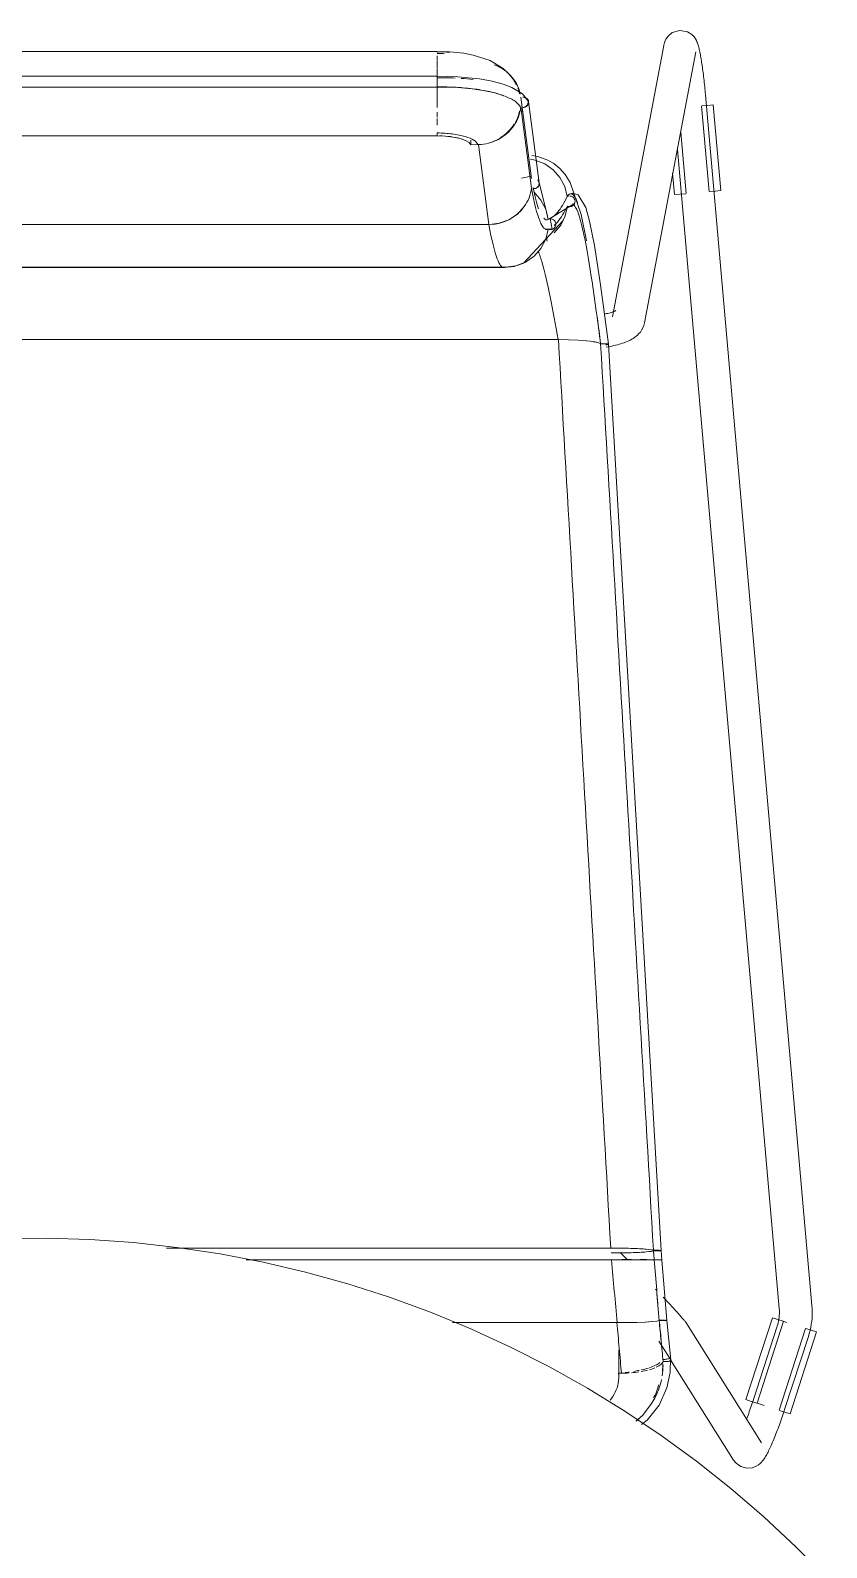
# Model space of a CAD drawing. Header units: millimetres. Extents: x 155927 to 295199, y -4084 to 97293.
# Drawn here: x 172427 to 172718, y 12593 to 13148 of the extents above; entities that cross this region are included whole.
import ezdxf

# ---------------------------------------------------------------- set-up
doc = ezdxf.new("R2010")
doc.units = ezdxf.units.MM
doc.header["$MEASUREMENT"] = 0
doc.layers.add('I-FURN', color=8, linetype='CONTINUOUS', lineweight=9)

msp = doc.modelspace()

# ---------------------------------------------------------------- linework, layer by layer
at = {"layer": 'I-FURN'}
for p, q in [((172662.01, 13147.49), (172660.44, 13146.17)), ((172662.01, 13147.49), (172664.76, 13148.32)), ((172664.76, 13148.32), (172667.52, 13147.84)), ((172667.52, 13147.84), (172669.18, 13146.8)), ((172658.88, 13142.73), (172640.06, 13043.44)), ((172658.96, 13143.15), (172658.88, 13142.73)), ((172659.1, 13143.66), (172658.96, 13143.15)), ((172659.31, 13144.29), (172659.1, 13143.66)), ((172659.69, 13145.09), (172659.31, 13144.29)), ((172660.44, 13146.17), (172659.69, 13145.09)), ((172669.18, 13146.8), (172670.03, 13145.89)), ((172670.03, 13145.89), (172670.51, 13145.19)), ((172670.51, 13145.19), (172670.81, 13144.63)), ((172670.81, 13144.63), (172671.03, 13144.15)), ((172671.03, 13144.15), (172671.2, 13143.73)), ((172671.2, 13143.73), (172671.34, 13143.32)), ((172671.34, 13143.32), (172671.47, 13142.93)), ((172671.47, 13142.93), (172671.58, 13142.53)), ((172671.58, 13142.53), (172671.69, 13142.13)), ((172671.69, 13142.13), (172671.79, 13141.71)), ((172575.97, 13140.55), (172281.12, 13140.55)), ((172575.97, 13140.38), (172575.97, 13140.55)), ((172580.49, 13140.46), (172575.97, 13140.55)), ((172575.97, 13140.53), (172575.97, 13140.25)), ((172575.97, 13139.05), (172575.97, 13137.3)), ((172575.97, 13137.03), (172575.97, 13134.45)), ((172585.7, 13139.95), (172580.49, 13140.46)), ((172589.19, 13139.29), (172585.7, 13139.95)), ((172595.34, 13137.27), (172589.19, 13139.29)), ((172600.06, 13134.4), (172595.34, 13137.27)), ((172651.85, 13041.21), (172670.67, 13140.5)), ((172671.79, 13141.71), (172671.89, 13141.29)), ((172671.89, 13141.29), (172671.99, 13140.84)), ((172671.99, 13140.84), (172672.09, 13140.39)), ((172672.09, 13140.39), (172672.18, 13139.91)), ((172672.18, 13139.91), (172672.28, 13139.41)), ((172672.28, 13139.41), (172672.37, 13138.9)), ((172672.37, 13138.9), (172672.47, 13138.36)), ((172672.47, 13138.36), (172672.56, 13137.81)), ((172672.56, 13137.81), (172672.65, 13137.24)), ((172672.65, 13137.24), (172672.74, 13136.66)), ((172672.74, 13136.66), (172672.83, 13136.06)), ((172575.97, 13131.51), (172281.12, 13131.51)), ((172575.97, 13131.27), (172575.97, 13134.29)), ((172575.97, 13134.28), (172575.97, 13131.26)), ((172575.97, 13131.51), (172575.97, 13127.66)), ((172583.53, 13131.36), (172575.97, 13131.51)), ((172575.97, 13131.44), (172575.97, 13131.51)), ((172575.97, 13131.24), (172575.97, 13131.44)), ((172575.97, 13130.94), (172575.97, 13131.24)), ((172575.97, 13130.55), (172575.97, 13130.94)), ((172591.42, 13130.56), (172583.53, 13131.36)), ((172602.04, 13132.57), (172600.06, 13134.4)), ((172603.71, 13130.5), (172602.04, 13132.57)), ((172672.83, 13136.06), (172672.93, 13135.44)), ((172672.93, 13135.44), (172673.02, 13134.8)), ((172673.02, 13134.8), (172673.1, 13134.15)), ((172673.1, 13134.15), (172673.19, 13133.49)), ((172673.19, 13133.49), (172673.28, 13132.81)), ((172673.28, 13132.81), (172673.36, 13132.13)), ((172673.36, 13132.13), (172673.45, 13131.43)), ((172673.45, 13131.43), (172673.53, 13130.72)), ((172281.12, 13127.55), (172575.97, 13127.55)), ((172575.97, 13130.09), (172575.97, 13130.55)), ((172575.97, 13129.6), (172575.97, 13130.09)), ((172575.97, 13129.1), (172575.97, 13129.6)), ((172575.97, 13128.63), (172575.97, 13129.1)), ((172575.97, 13128.21), (172575.97, 13128.63)), ((172575.97, 13127.88), (172575.97, 13128.21)), ((172575.97, 13127.66), (172575.97, 13127.88)), ((172575.97, 13123.76), (172575.97, 13127.58)), ((172575.97, 13127.58), (172575.97, 13123.76)), ((172582.19, 13127.47), (172575.97, 13127.55)), ((172588.76, 13126.94), (172582.19, 13127.47)), ((172592.77, 13126.34), (172588.76, 13126.94)), ((172596.13, 13129.69), (172591.42, 13130.56)), ((172597.2, 13125.38), (172592.77, 13126.34)), ((172600.17, 13128.61), (172596.13, 13129.69)), ((172600.64, 13124.28), (172597.2, 13125.38)), ((172603.34, 13127.42), (172600.17, 13128.61)), ((172607.17, 13125.12), (172603.34, 13127.42)), ((172605.04, 13128.23), (172603.71, 13130.5)), ((172673.53, 13130.72), (172673.61, 13130)), ((172673.61, 13130), (172673.69, 13129.27)), ((172673.69, 13129.27), (172673.77, 13128.54)), ((172673.77, 13128.54), (172673.85, 13127.8)), ((172673.85, 13127.8), (172673.92, 13127.06)), ((172673.92, 13127.06), (172673.99, 13126.31)), ((172673.99, 13126.31), (172674.06, 13125.56)), ((172674.06, 13125.56), (172674.13, 13124.81)), ((172575.97, 13123.57), (172575.97, 13120.01)), ((172606.58, 13123.8), (172610.43, 13094.1)), ((172610.45, 13090.55), (172606.6, 13120.26)), ((172607.35, 13117.83), (172607.04, 13120.27)), ((172609.06, 13122.74), (172607.17, 13125.12)), ((172609.42, 13122.24), (172613.28, 13092.46)), ((172672.73, 13120.67), (172675.49, 13089.26)), ((172672.85, 13120.68), (172674.92, 13120.86)), ((172674.13, 13124.81), (172674.15, 13124.65)), ((172713.09, 12681.33), (172674.15, 13124.65)), ((172674.92, 13120.86), (172676.96, 13121.04)), ((172676.96, 13121.04), (172679.72, 13089.63)), ((172575.97, 13118.38), (172575.97, 13116.54)), ((172575.97, 13113.87), (172575.97, 13116.06)), ((172575.97, 13109.7), (172281.12, 13109.7)), ((172281.12, 13109.65), (172575.97, 13109.65)), ((172575.97, 13113.91), (172575.97, 13113.56)), ((172575.97, 13109.65), (172579.01, 13109.54)), ((172579.01, 13109.54), (172581.86, 13109.22)), ((172581.86, 13109.22), (172584.35, 13108.71)), ((172584.35, 13108.71), (172586.33, 13108.04)), ((172667.04, 13088.52), (172665.07, 13111)), ((172586.33, 13108.04), (172587.68, 13107.25)), ((172587.68, 13107.25), (172588.32, 13106.39)), ((172588.32, 13106.39), (172588.32, 13108.05)), ((172588.32, 13106.39), (172591.04, 13106.46)), ((172591.04, 13106.46), (172594.9, 13077.18)), ((172663.86, 13104.63), (172701.14, 12680.28)), ((172611.82, 13100.8), (172610.08, 13101.17)), ((172610.08, 13101.16), (172611.82, 13100.79)), ((172612.81, 13102.13), (172610.55, 13102.43)), ((172615.34, 13099.4), (172611.82, 13100.8)), ((172616.41, 13100.84), (172612.81, 13102.13)), ((172618.42, 13097.22), (172615.34, 13099.4)), ((172618.68, 13099.5), (172616.41, 13100.84)), ((172620.85, 13097.72), (172618.68, 13099.5)), ((172622.85, 13095.48), (172620.85, 13097.72)), ((172610.3, 13094.88), (172606.81, 13094.19)), ((172613.04, 13093.14), (172612.74, 13093.52)), ((172613.22, 13092.7), (172613.04, 13093.14)), ((172613.29, 13092.23), (172613.22, 13092.7)), ((172613.22, 13091.76), (172613.29, 13092.23)), ((172613.26, 13092.54), (172616.23, 13080.93)), ((172620.9, 13094.4), (172618.42, 13097.22)), ((172622.64, 13091.08), (172620.9, 13094.4)), ((172624.66, 13092.65), (172622.85, 13095.48)), ((172628.65, 13080.94), (172624.66, 13092.65)), ((172662.11, 13096.04), (172662.81, 13088.15)), ((172610.92, 13090.4), (172611.41, 13090.36)), ((172611.41, 13090.36), (172611.91, 13090.44)), ((172613.94, 13086.19), (172611.43, 13089.06)), ((172611.91, 13090.44), (172612.36, 13090.63)), ((172612.36, 13090.63), (172612.74, 13090.93)), ((172612.74, 13090.93), (172613.03, 13091.32)), ((172613.03, 13091.32), (172613.22, 13091.76)), ((172623.55, 13087.45), (172622.64, 13091.08)), ((172623.55, 13087.45), (172624.02, 13087.61)), ((172624.02, 13087.61), (172623.55, 13087.45)), ((172625.37, 13088.66), (172624.45, 13088.37)), ((172625.01, 13087.58), (172624.51, 13087.66)), ((172624.51, 13087.65), (172625.01, 13087.58)), ((172625.01, 13087.58), (172625.46, 13087.38)), ((172625.46, 13087.39), (172625.01, 13087.58)), ((172627.55, 13088.13), (172625.37, 13088.66)), ((172625.85, 13087.08), (172625.46, 13087.39)), ((172625.46, 13087.38), (172625.85, 13087.08)), ((172625.85, 13087.08), (172626.15, 13086.68)), ((172626.15, 13086.68), (172625.85, 13087.08)), ((172626.15, 13086.68), (172626.34, 13086.23)), ((172626.35, 13086.23), (172626.15, 13086.68)), ((172630.32, 13083.5), (172627.55, 13088.13)), ((172664.85, 13088.33), (172662.81, 13088.15)), ((172666.92, 13088.51), (172664.85, 13088.33)), ((172677.68, 13089.45), (172675.61, 13089.27)), ((172679.72, 13089.63), (172677.68, 13089.45)), ((172602.22, 13078.97), (172605.33, 13081.05)), ((172605.33, 13081.05), (172607.82, 13083.79)), ((172615.69, 13082.79), (172613.94, 13086.19)), ((172616.59, 13079.08), (172615.69, 13082.79)), ((172616.23, 13080.93), (172616.55, 13079.06)), ((172626.22, 13084.89), (172616.83, 13079.18)), ((172623.6, 13083.96), (172622.8, 13080.35)), ((172622.81, 13080.35), (172623.6, 13083.96)), ((172624.07, 13083.81), (172623.6, 13083.96)), ((172623.6, 13083.96), (172624.07, 13083.81)), ((172624.57, 13083.78), (172624.07, 13083.81)), ((172624.07, 13083.81), (172624.57, 13083.78)), ((172625.06, 13083.87), (172624.57, 13083.78)), ((172624.57, 13083.78), (172625.06, 13083.87)), ((172625.51, 13084.08), (172625.06, 13083.87)), ((172625.06, 13083.87), (172625.51, 13084.08)), ((172625.89, 13084.4), (172625.51, 13084.08)), ((172625.51, 13084.08), (172625.89, 13084.39)), ((172626.18, 13084.8), (172625.89, 13084.4)), ((172625.89, 13084.39), (172626.18, 13084.8)), ((172626.36, 13085.26), (172626.18, 13084.8)), ((172626.18, 13084.8), (172626.36, 13085.26)), ((172626.34, 13086.23), (172626.42, 13085.74)), ((172626.42, 13085.74), (172626.35, 13086.23)), ((172626.42, 13085.74), (172626.36, 13085.26)), ((172626.36, 13085.26), (172626.42, 13085.74)), ((172630.55, 13071.27), (172628.65, 13080.94)), ((172631.73, 13078.5), (172630.32, 13083.5)), ((172594.9, 13077.18), (172262.19, 13077.18)), ((172262.19, 13077.18), (172594.9, 13077.18)), ((172595.25, 13077.18), (172598.67, 13077.66)), ((172598.67, 13077.66), (172602.22, 13078.97)), ((172622.11, 13078.7), (172607.51, 13063)), ((172618.4, 13075.6), (172615.52, 13075.55)), ((172615.69, 13071.86), (172616.59, 13075.57)), ((172616.59, 13079.08), (172617.06, 13079.24)), ((172617.06, 13079.24), (172616.59, 13079.08)), ((172617.06, 13075.41), (172616.59, 13075.57)), ((172616.59, 13075.57), (172617.06, 13075.41)), ((172617.06, 13079.24), (172617.55, 13079.28)), ((172617.55, 13079.28), (172617.06, 13079.24)), ((172617.55, 13075.37), (172617.06, 13075.41)), ((172617.06, 13075.41), (172617.55, 13075.37)), ((172618.1, 13075.47), (172617.27, 13079.36)), ((172617.55, 13079.28), (172618.04, 13079.19)), ((172618.05, 13079.2), (172617.55, 13079.28)), ((172618.04, 13075.46), (172617.55, 13075.37)), ((172617.55, 13075.37), (172618.05, 13075.45)), ((172618.04, 13079.19), (172618.49, 13078.99)), ((172618.49, 13075.66), (172618.04, 13075.46)), ((172618.5, 13078.99), (172618.05, 13079.2)), ((172618.05, 13075.45), (172618.5, 13075.66)), ((172618.49, 13078.99), (172618.88, 13078.68)), ((172618.88, 13075.97), (172618.49, 13075.66)), ((172618.88, 13078.68), (172618.5, 13078.99)), ((172618.5, 13075.66), (172618.88, 13075.97)), ((172621.16, 13077.02), (172618.77, 13074.19)), ((172618.77, 13074.19), (172621.17, 13077.02)), ((172618.88, 13078.68), (172619.17, 13078.28)), ((172619.17, 13078.28), (172618.88, 13078.68)), ((172619.17, 13076.37), (172618.88, 13075.97)), ((172618.88, 13075.97), (172619.17, 13076.37)), ((172619.17, 13078.28), (172619.36, 13077.81)), ((172619.36, 13077.82), (172619.17, 13078.28)), ((172619.36, 13076.83), (172619.17, 13076.37)), ((172619.17, 13076.37), (172619.36, 13076.83)), ((172619.43, 13077.32), (172619.36, 13077.82)), ((172619.36, 13077.81), (172619.42, 13077.32)), ((172619.42, 13077.32), (172619.36, 13076.83)), ((172619.36, 13076.83), (172619.43, 13077.32)), ((172622.8, 13080.35), (172621.16, 13077.02)), ((172621.17, 13077.02), (172622.81, 13080.35)), ((172633.53, 13069.48), (172631.73, 13078.5)), ((172615.69, 13071.86), (172613.94, 13068.47)), ((172613.94, 13068.46), (172615.69, 13071.86)), ((172611.43, 13065.6), (172608.29, 13063.42)), ((172608.3, 13063.42), (172611.43, 13065.59)), ((172613.94, 13068.47), (172611.43, 13065.6)), ((172611.43, 13065.59), (172613.94, 13068.46)), ((172634.57, 13063.16), (172633.53, 13069.48)), ((172600.94, 13061.58), (172256.15, 13061.58)), ((172256.15, 13061.58), (172600.94, 13061.58)), ((172256.69, 13061.43), (172561.49, 13061.43)), ((172561.49, 13061.43), (172600.4, 13061.43)), ((172604.15, 13061.87), (172600.4, 13061.43)), ((172604.72, 13062.06), (172600.94, 13061.58)), ((172600.94, 13061.58), (172604.73, 13062.05)), ((172608.61, 13063.6), (172604.15, 13061.87)), ((172608.29, 13063.42), (172604.72, 13062.06)), ((172604.73, 13062.05), (172608.3, 13063.42)), ((172607.51, 13063), (172605.59, 13062.29)), ((172635.75, 13055.15), (172634.57, 13063.16)), ((172637.1, 13045.22), (172635.75, 13055.15)), ((172637.51, 13044.47), (172637.02, 13044.37)), ((172638.66, 13033.36), (172637.1, 13045.22)), ((172637.98, 13044.57), (172637.51, 13044.47)), ((172638.43, 13044.67), (172637.98, 13044.57)), ((172638.85, 13044.78), (172638.43, 13044.67)), ((172639.24, 13044.89), (172638.85, 13044.78)), ((172639.61, 13044.99), (172639.24, 13044.89)), ((172639.94, 13045.1), (172639.61, 13044.99)), ((172640.25, 13045.21), (172639.94, 13045.1)), ((172640.52, 13045.31), (172640.25, 13045.21)), ((172640.75, 13045.4), (172640.52, 13045.31)), ((172640.94, 13045.49), (172640.75, 13045.4)), ((172641.1, 13045.57), (172640.94, 13045.49)), ((172641.18, 13045.61), (172641.1, 13045.57)), ((172641.26, 13045.66), (172641.18, 13045.61)), ((172641.28, 13045.67), (172641.26, 13045.66)), ((172648.75, 13036.28), (172648.21, 13035.88)), ((172649.28, 13036.73), (172648.75, 13036.28)), ((172649.8, 13037.25), (172649.28, 13036.73)), ((172650.31, 13037.85), (172649.8, 13037.25)), ((172650.79, 13038.54), (172650.31, 13037.85)), ((172651.23, 13039.33), (172650.79, 13038.54)), ((172651.59, 13040.22), (172651.23, 13039.33)), ((172651.85, 13041.21), (172651.59, 13040.22)), ((172620.24, 13035.08), (172236.84, 13035.08)), ((172236.84, 13035.08), (172620.24, 13035.08)), ((172624.01, 13035.02), (172620.24, 13035.08)), ((172620.32, 13035.08), (172624.01, 13035.02)), ((172627.55, 13034.87), (172624.01, 13035.02)), ((172624.07, 13035.02), (172627.55, 13034.87)), ((172630.65, 13034.63), (172627.55, 13034.87)), ((172627.59, 13034.86), (172630.65, 13034.63)), ((172633.14, 13034.32), (172630.65, 13034.63)), ((172630.68, 13034.63), (172633.14, 13034.32)), ((172634.89, 13033.95), (172633.14, 13034.32)), ((172633.15, 13034.31), (172634.89, 13033.95)), ((172634.89, 13033.95), (172635.79, 13033.55)), ((172635.79, 13033.55), (172634.89, 13033.95)), ((172636.26, 13033.57), (172635.79, 13033.55)), ((172635.79, 13033.55), (172636.27, 13033.57)), ((172636.76, 13033.57), (172636.26, 13033.57)), ((172636.27, 13033.57), (172636.76, 13033.57)), ((172637.25, 13033.56), (172636.76, 13033.57)), ((172636.76, 13033.57), (172637.26, 13033.56)), ((172637.71, 13033.54), (172637.25, 13033.56)), ((172637.26, 13033.56), (172637.71, 13033.54)), ((172638.09, 13033.51), (172637.71, 13033.54)), ((172637.71, 13033.54), (172638.1, 13033.51)), ((172637.74, 13033.18), (172638.12, 13033.21)), ((172638.13, 13033.21), (172637.75, 13033.18)), ((172638.56, 13032.45), (172637.85, 13032.34)), ((172638.39, 13033.46), (172638.09, 13033.51)), ((172638.1, 13033.51), (172638.4, 13033.46)), ((172638.12, 13033.21), (172638.41, 13033.26)), ((172638.42, 13033.26), (172638.13, 13033.21)), ((172639.25, 13032.58), (172638.56, 13032.45)), ((172638.6, 13033.31), (172638.66, 13033.36)), ((172638.66, 13033.36), (172638.6, 13033.31)), ((172638.66, 13033.36), (172657.95, 12701.45)), ((172639.93, 13032.71), (172639.25, 13032.58)), ((172640.6, 13032.86), (172639.93, 13032.71)), ((172641.25, 13033.01), (172640.6, 13032.86)), ((172641.9, 13033.17), (172641.25, 13033.01)), ((172642.53, 13033.34), (172641.9, 13033.17)), ((172643.14, 13033.53), (172642.53, 13033.34)), ((172643.75, 13033.72), (172643.14, 13033.53)), ((172644.34, 13033.93), (172643.75, 13033.72)), ((172644.92, 13034.15), (172644.34, 13033.93)), ((172645.49, 13034.38), (172644.92, 13034.15)), ((172646.05, 13034.63), (172645.49, 13034.38)), ((172646.6, 13034.9), (172646.05, 13034.63)), ((172647.14, 13035.19), (172646.6, 13034.9)), ((172647.68, 13035.52), (172647.14, 13035.19)), ((172648.21, 13035.88), (172647.68, 13035.52)), ((172432.86, 12706.02), (172416.86, 12705.87)), ((172448.85, 12705.53), (172432.86, 12706.02)), ((172464.81, 12704.39), (172448.85, 12705.53)), ((172480.71, 12702.62), (172464.81, 12704.39)), ((172639.49, 12702.35), (172476.9, 12702.35)), ((172476.9, 12702.35), (172639.49, 12702.35)), ((172496.53, 12700.22), (172480.71, 12702.62)), ((172512.24, 12697.19), (172496.53, 12700.22)), ((172639.76, 12698.03), (172506.12, 12698.03)), ((172506.12, 12698.03), (172639.76, 12698.03)), ((172643.28, 12702.32), (172639.49, 12702.35)), ((172639.6, 12700.56), (172643.29, 12700.59)), ((172643.55, 12698.03), (172639.76, 12698.03)), ((172639.76, 12698.03), (172643.55, 12698.03)), ((172645.56, 12698.03), (172642.98, 12700.7)), ((172646.84, 12702.24), (172643.28, 12702.32)), ((172643.29, 12700.59), (172646.84, 12700.66)), ((172643.55, 12698.15), (172647.11, 12698.15)), ((172647.11, 12698.15), (172643.55, 12698.15)), ((172647.11, 12698.04), (172643.55, 12698.03)), ((172643.55, 12698.03), (172647.11, 12698.04)), ((172649.97, 12702.12), (172646.84, 12702.24)), ((172646.84, 12700.66), (172649.96, 12700.79)), ((172650.24, 12698.05), (172647.11, 12698.04)), ((172647.11, 12698.04), (172650.25, 12698.05)), ((172649.96, 12700.79), (172652.45, 12700.95)), ((172652.48, 12701.95), (172649.97, 12702.12)), ((172650.23, 12698.14), (172652.73, 12698.13)), ((172652.73, 12698.13), (172650.23, 12698.14)), ((172652.75, 12698.06), (172650.25, 12698.05)), ((172650.25, 12698.05), (172652.75, 12698.06)), ((172652.45, 12700.95), (172654.2, 12701.14)), ((172654.22, 12701.76), (172652.48, 12701.95)), ((172652.73, 12698.13), (172654.48, 12698.11)), ((172654.48, 12698.11), (172652.73, 12698.13)), ((172654.49, 12698.07), (172652.75, 12698.06)), ((172652.75, 12698.06), (172654.5, 12698.07)), ((172654.2, 12701.14), (172655.11, 12701.35)), ((172655.11, 12701.55), (172654.22, 12701.76)), ((172655.38, 12698.09), (172654.49, 12698.07)), ((172654.5, 12698.07), (172655.38, 12698.09)), ((172655.58, 12701.56), (172655.11, 12701.55)), ((172655.11, 12701.35), (172655.58, 12701.34)), ((172655.38, 12698.1), (172655.85, 12698.1)), ((172655.85, 12698.1), (172655.38, 12698.1)), ((172655.85, 12698.08), (172655.38, 12698.09)), ((172655.38, 12698.09), (172655.86, 12698.08)), ((172656.08, 12701.56), (172655.58, 12701.56)), ((172655.58, 12701.34), (172656.07, 12701.34)), ((172655.85, 12698.1), (172656.34, 12698.1)), ((172656.35, 12698.1), (172655.85, 12698.1)), ((172656.35, 12698.08), (172655.85, 12698.08)), ((172655.86, 12698.08), (172656.35, 12698.08)), ((172656.07, 12701.34), (172656.56, 12701.35)), ((172656.57, 12701.56), (172656.08, 12701.56)), ((172656.34, 12698.1), (172656.83, 12698.1)), ((172656.84, 12698.1), (172656.35, 12698.1)), ((172656.84, 12698.09), (172656.35, 12698.08)), ((172656.35, 12698.08), (172656.84, 12698.09)), ((172656.56, 12701.35), (172657.01, 12701.36)), ((172657.02, 12701.55), (172656.57, 12701.56)), ((172656.83, 12698.1), (172657.29, 12698.1)), ((172657.29, 12698.1), (172656.84, 12698.1)), ((172657.29, 12698.09), (172656.84, 12698.09)), ((172656.84, 12698.09), (172657.3, 12698.09)), ((172657.01, 12701.36), (172657.4, 12701.37)), ((172657.4, 12701.53), (172657.02, 12701.55)), ((172657.29, 12698.1), (172657.67, 12698.1)), ((172657.67, 12698.1), (172657.29, 12698.1)), ((172657.67, 12698.09), (172657.29, 12698.09)), ((172657.3, 12698.09), (172657.68, 12698.09)), ((172657.69, 12701.51), (172657.4, 12701.53)), ((172657.4, 12701.37), (172657.69, 12701.4)), ((172657.67, 12698.1), (172657.96, 12698.1)), ((172657.97, 12698.1), (172657.67, 12698.1)), ((172657.97, 12698.09), (172657.67, 12698.09)), ((172657.68, 12698.09), (172657.97, 12698.09)), ((172657.88, 12701.48), (172657.69, 12701.51)), ((172657.69, 12701.4), (172657.88, 12701.42)), ((172657.95, 12701.45), (172657.88, 12701.48)), ((172657.88, 12701.42), (172657.95, 12701.45)), ((172658.22, 12698.09), (172657.95, 12701.45)), ((172657.96, 12698.1), (172658.15, 12698.09)), ((172658.16, 12698.09), (172657.97, 12698.1)), ((172658.15, 12698.09), (172657.97, 12698.09)), ((172657.97, 12698.09), (172658.16, 12698.09)), ((172658.15, 12698.09), (172658.22, 12698.09)), ((172658.22, 12698.09), (172658.15, 12698.09)), ((172658.16, 12698.09), (172658.22, 12698.09)), ((172658.22, 12698.09), (172658.16, 12698.09)), ((172658.22, 12698.09), (172660.05, 12675.89)), ((172527.81, 12693.53), (172512.24, 12697.19)), ((172543.23, 12689.25), (172527.81, 12693.53)), ((172558.46, 12684.36), (172543.23, 12689.25)), ((172656.32, 12686.85), (172655.84, 12687.35)), ((172573.49, 12678.86), (172558.46, 12684.36)), ((172659.13, 12683.88), (172658.68, 12684.36)), ((172659.58, 12683.4), (172659.13, 12683.88)), ((172660.02, 12682.93), (172659.58, 12683.4)), ((172660.45, 12682.47), (172660.02, 12682.93)), ((172660.88, 12682.02), (172660.45, 12682.47)), ((172661.29, 12681.57), (172660.88, 12682.02)), ((172661.69, 12681.14), (172661.29, 12681.57)), ((172662.08, 12680.71), (172661.69, 12681.14)), ((172662.46, 12680.3), (172662.08, 12680.71)), ((172713.1, 12681.28), (172713.09, 12681.33)), ((172713.17, 12680.14), (172713.1, 12681.28)), ((172588.28, 12672.76), (172573.49, 12678.86)), ((172641.7, 12675.06), (172645.46, 12675.09)), ((172645.46, 12675.09), (172641.82, 12675.06)), ((172649, 12675.16), (172645.56, 12675.09)), ((172645.56, 12675.09), (172649, 12675.16)), ((172649, 12675.16), (172652.09, 12675.28)), ((172652.1, 12675.28), (172649.06, 12675.16)), ((172652.09, 12675.28), (172654.57, 12675.43)), ((172654.58, 12675.43), (172652.14, 12675.28)), ((172654.57, 12675.43), (172656.31, 12675.61)), ((172656.31, 12675.61), (172654.59, 12675.43)), ((172657.2, 12675.8), (172656.31, 12675.61)), ((172656.31, 12675.61), (172657.2, 12675.8)), ((172657.2, 12675.8), (172657.67, 12675.79)), ((172657.67, 12675.79), (172657.2, 12675.8)), ((172657.69, 12675.99), (172657.21, 12675.98)), ((172657.21, 12675.98), (172657.68, 12675.99)), ((172657.67, 12675.79), (172658.17, 12675.79)), ((172658.16, 12675.79), (172657.67, 12675.79)), ((172657.68, 12675.99), (172658.18, 12675.99)), ((172658.18, 12675.99), (172657.69, 12675.99)), ((172658.66, 12675.79), (172658.16, 12675.79)), ((172658.17, 12675.79), (172658.66, 12675.79)), ((172658.67, 12675.99), (172658.18, 12675.99)), ((172658.18, 12675.99), (172658.67, 12675.99)), ((172658.66, 12675.79), (172659.11, 12675.8)), ((172659.11, 12675.8), (172658.66, 12675.79)), ((172659.13, 12675.98), (172658.67, 12675.99)), ((172658.67, 12675.99), (172659.12, 12675.98)), ((172659.11, 12675.8), (172659.5, 12675.82)), ((172659.49, 12675.82), (172659.11, 12675.8)), ((172659.79, 12675.84), (172659.49, 12675.82)), ((172659.5, 12675.96), (172659.8, 12675.94)), ((172659.5, 12675.82), (172659.79, 12675.84)), ((172659.8, 12675.94), (172659.51, 12675.96)), ((172659.79, 12675.84), (172659.98, 12675.87)), ((172659.99, 12675.92), (172659.8, 12675.94)), ((172659.8, 12675.94), (172659.98, 12675.92)), ((172659.98, 12675.92), (172660.05, 12675.89)), ((172660.05, 12675.89), (172659.98, 12675.87)), ((172659.98, 12675.87), (172660.05, 12675.89)), ((172660.05, 12675.89), (172659.99, 12675.92)), ((172660.05, 12675.89), (172661.47, 12661.4)), ((172662.83, 12679.9), (172662.46, 12680.3)), ((172663.19, 12679.51), (172662.83, 12679.9)), ((172663.53, 12679.13), (172663.19, 12679.51)), ((172663.86, 12678.76), (172663.53, 12679.13)), ((172664.18, 12678.41), (172663.86, 12678.76)), ((172664.48, 12678.08), (172664.18, 12678.41)), ((172664.77, 12677.75), (172664.48, 12678.08)), ((172665.04, 12677.44), (172664.77, 12677.75)), ((172665.3, 12677.15), (172665.04, 12677.44)), ((172665.54, 12676.87), (172665.3, 12677.15)), ((172665.77, 12676.6), (172665.54, 12676.87)), ((172665.98, 12676.35), (172665.77, 12676.6)), ((172666.18, 12676.11), (172665.98, 12676.35)), ((172666.37, 12675.88), (172666.18, 12676.11)), ((172666.55, 12675.66), (172666.37, 12675.88)), ((172666.73, 12675.44), (172666.55, 12675.66)), ((172666.9, 12675.21), (172666.73, 12675.44)), ((172667.09, 12674.95), (172666.9, 12675.21)), ((172698.65, 12676.86), (172688.96, 12646.85)), ((172693.01, 12645.55), (172702.69, 12675.56)), ((172698.65, 12676.86), (172700.6, 12676.23)), ((172700.6, 12676.23), (172702.58, 12675.59)), ((172700.9, 12675.66), (172700.76, 12675.02)), ((172701.01, 12676.32), (172700.9, 12675.66)), ((172701.1, 12676.97), (172701.01, 12676.32)), ((172701.16, 12677.63), (172701.1, 12676.97)), ((172701.14, 12680.28), (172701.19, 12679.62)), ((172701.2, 12678.29), (172701.16, 12677.63)), ((172701.19, 12679.62), (172701.2, 12678.96)), ((172701.2, 12678.96), (172701.2, 12678.29)), ((172702.79, 12675.52), (172703.96, 12675.15)), ((172712.87, 12674.45), (172713.02, 12675.58)), ((172713.02, 12675.58), (172713.13, 12676.72)), ((172713.13, 12676.72), (172713.19, 12677.86)), ((172713.2, 12679), (172713.17, 12680.14)), ((172713.19, 12677.86), (172713.2, 12679)), ((172581.59, 12675.06), (172641.7, 12675.06)), ((172641.7, 12675.06), (172581.59, 12675.06)), ((172602.82, 12666.08), (172588.28, 12672.76)), ((172667.3, 12674.62), (172667.09, 12674.95)), ((172694.61, 12631.04), (172667.3, 12674.62)), ((172700.4, 12673.72), (172691.68, 12646.9)), ((172700.59, 12674.38), (172700.4, 12673.74)), ((172700.4, 12673.74), (172700.4, 12673.72)), ((172700.76, 12675.02), (172700.59, 12674.38)), ((172710.76, 12672.95), (172701.08, 12642.94)), ((172703.1, 12643.19), (172711.81, 12670.01)), ((172714.81, 12671.64), (172705.12, 12641.64)), ((172710.88, 12672.91), (172712.85, 12672.27)), ((172711.81, 12670.01), (172712.14, 12671.1)), ((172712.14, 12671.1), (172712.43, 12672.21)), ((172712.43, 12672.21), (172712.67, 12673.33)), ((172712.67, 12673.33), (172712.87, 12674.45)), ((172712.85, 12672.27), (172714.81, 12671.64)), ((172617.07, 12658.82), (172602.82, 12666.08)), ((172642.41, 12655.27), (172642.41, 12665.02)), ((172657.13, 12668.25), (172661.17, 12661.81)), ((172631.03, 12651), (172617.07, 12658.82)), ((172661.26, 12656.83), (172661.35, 12662.29)), ((172661.4, 12661.43), (172684.44, 12624.67)), ((172643.4, 12656.51), (172642.35, 12656.51)), ((172660.05, 12651.18), (172661.26, 12656.83)), ((172644.66, 12642.63), (172631.03, 12651)), ((172654.57, 12645.58), (172656.48, 12649.27)), ((172657.15, 12644.87), (172660.05, 12651.18)), ((172657.95, 12633.72), (172644.66, 12642.63)), ((172651.08, 12641.01), (172654.57, 12645.58)), ((172652.81, 12639.34), (172657.15, 12644.87)), ((172690.92, 12646.22), (172688.96, 12646.85)), ((172689.71, 12641.18), (172689.95, 12641.83)), ((172689.95, 12641.83), (172690.18, 12642.49)), ((172690.18, 12642.49), (172690.42, 12643.15)), ((172690.42, 12643.15), (172690.65, 12643.83)), ((172690.65, 12643.83), (172690.88, 12644.51)), ((172690.88, 12644.51), (172691.12, 12645.19)), ((172692.89, 12645.59), (172690.92, 12646.22)), ((172691.12, 12645.19), (172691.35, 12645.88)), ((172691.35, 12645.88), (172691.58, 12646.57)), ((172691.58, 12646.57), (172691.68, 12646.9)), ((172693.1, 12645.52), (172695.58, 12644.72)), ((172703.17, 12642.27), (172701.19, 12642.9)), ((172702.46, 12641.26), (172702.7, 12642)), ((172702.7, 12642), (172702.95, 12642.74)), ((172702.95, 12642.74), (172703.1, 12643.19)), ((172705.12, 12641.64), (172703.17, 12642.27)), ((172648.73, 12639.04), (172651.08, 12641.01)), ((172650.76, 12637.7), (172652.81, 12639.34)), ((172689.24, 12639.93), (172689.47, 12640.55)), ((172689.47, 12640.55), (172689.71, 12641.18)), ((172700.43, 12635.59), (172700.69, 12636.27)), ((172700.69, 12636.27), (172700.94, 12636.96)), ((172700.94, 12636.96), (172701.2, 12637.65)), ((172701.2, 12637.65), (172701.45, 12638.36)), ((172701.45, 12638.36), (172701.7, 12639.08)), ((172701.7, 12639.08), (172701.96, 12639.8)), ((172701.96, 12639.8), (172702.21, 12640.53)), ((172702.21, 12640.53), (172702.46, 12641.26)), ((172670.87, 12624.28), (172657.95, 12633.72)), ((172698.2, 12630.11), (172698.44, 12630.66)), ((172698.44, 12630.66), (172698.68, 12631.22)), ((172698.68, 12631.22), (172698.93, 12631.8)), ((172698.93, 12631.8), (172699.17, 12632.39)), ((172699.17, 12632.39), (172699.42, 12633.01)), ((172699.42, 12633.01), (172699.67, 12633.63)), ((172699.67, 12633.63), (172699.92, 12634.27)), ((172699.92, 12634.27), (172700.18, 12634.92)), ((172700.18, 12634.92), (172700.43, 12635.59)), ((172695.33, 12624.81), (172695.61, 12625.2)), ((172695.61, 12625.2), (172695.86, 12625.59)), ((172695.86, 12625.59), (172696.11, 12625.98)), ((172696.11, 12625.98), (172696.34, 12626.38)), ((172696.34, 12626.38), (172696.57, 12626.79)), ((172696.57, 12626.79), (172696.8, 12627.22)), ((172696.8, 12627.22), (172697.03, 12627.66)), ((172697.03, 12627.66), (172697.26, 12628.11)), ((172697.26, 12628.11), (172697.49, 12628.59)), ((172697.49, 12628.59), (172697.72, 12629.08)), ((172697.72, 12629.08), (172697.96, 12629.59)), ((172697.96, 12629.59), (172698.2, 12630.11)), ((172683.4, 12614.34), (172670.87, 12624.28)), ((172685.33, 12623.55), (172684.44, 12624.67)), ((172685.33, 12623.55), (172687.06, 12622.32)), ((172687.06, 12622.32), (172689.29, 12621.74)), ((172689.29, 12621.74), (172691.26, 12621.91)), ((172691.26, 12621.91), (172692.64, 12622.43)), ((172692.64, 12622.43), (172693.56, 12623)), ((172693.56, 12623), (172694.19, 12623.52)), ((172694.19, 12623.52), (172694.65, 12623.98)), ((172694.65, 12623.98), (172695.02, 12624.41)), ((172695.02, 12624.41), (172695.33, 12624.81)), ((172695.53, 12603.9), (172683.4, 12614.34)), ((172707.23, 12592.98), (172695.53, 12603.9)), ((172718.48, 12581.61), (172707.23, 12592.98))]:
    msp.add_line(p, q, dxfattribs=at)
for centre, major_axis, ratio, start_param, end_param in [((172575.97, 13136.27), (-12.4, 0), 0.287441, 4.492176, 4.712389), ((172575.97, 13124.8), (0, -15.75), 0.000004, 0.290246, 0.472486), ((172611.33, 13092.23), (-1.96, 0), 0.955139, 1.359855, 3.903556), ((172594.77, 13092.25), (-15.78, 0), 0.955139, 2.545839, 2.787386), ((172594.77, 13092.25), (-15.78, 0), 0.955139, 2.787556, 3.029056), ((172594.77, 13092.25), (-15.78, 0), 0.955139, 1.601022, 2.545717)]:
    msp.add_ellipse(centre, major_axis=major_axis, ratio=ratio, start_param=start_param, end_param=end_param, dxfattribs=at)
for points in [[(172575.97, 13140.45), (172577.55, 13140.46), (172579.05, 13140.39), (172580.48, 13140.25)], [(172575.97, 13130.97), (172578.19, 13131.01), (172580.39, 13130.98), (172582.57, 13130.87)], [(172584.78, 13130.73), (172586.25, 13130.62), (172587.71, 13130.48), (172589.12, 13130.3)], [(172605.52, 13127.14), (172605.77, 13126.48), (172605.93, 13125.81), (172606.08, 13125.12)], [(172591.04, 13106.46), (172592.33, 13106.5), (172594.83, 13106.86), (172598.43, 13108.27), (172601.58, 13110.46), (172604.11, 13113.3), (172605.87, 13116.64), (172606.45, 13119.01), (172606.6, 13120.26)], [(172600.81, 13124.22), (172602.27, 13123.64), (172604.74, 13122.38), (172606.05, 13120.97), (172606.4, 13120.25)], [(172606.14, 13118.74), (172605.83, 13117.35), (172605.33, 13115.99), (172604.63, 13114.73)], [(172575.97, 13110.77), (172577.86, 13110.74), (172581.6, 13110.48), (172586.4, 13109.52), (172589.72, 13108.12), (172590.66, 13107.03), (172590.79, 13106.47)], [(172584.35, 13108.76), (172582.29, 13109.3), (172579.58, 13109.59), (172576.81, 13109.68)], [(172610.45, 13090.55), (172611.47, 13085.05), (172613.52, 13076.99), (172615.56, 13075.02), (172616.59, 13075.57)], [(172611.07, 13090.77), (172611.73, 13087.64), (172612.39, 13084.72), (172613.05, 13083)], [(172614.95, 13079.5), (172615.5, 13078.93), (172616.04, 13078.79), (172616.59, 13079.08)], [(172616.03, 13072.51), (172616.08, 13072.05), (172616.14, 13071.58), (172616.19, 13071.11)], [(172600.4, 13061.43), (172600.58, 13061.43), (172600.76, 13061.48), (172600.94, 13061.58)], [(172634.59, 13042.91), (172634.99, 13039.82), (172635.38, 13036.69), (172635.78, 13033.56)], [(172620.32, 13035.08), (172623.52, 12979.72), (172626.71, 12924.3), (172629.91, 12868.84)], [(172655.11, 12701.55), (172651.89, 12756.96), (172645.45, 12867.72), (172639.01, 12978.31), (172635.79, 13033.55)], [(172629.91, 12868.84), (172633.1, 12813.38), (172636.3, 12757.87), (172639.49, 12702.35)], [(172639.76, 12698.03), (172640.1, 12694.2), (172640.45, 12690.36), (172640.79, 12686.54)], [(172655.11, 12701.55), (172655.16, 12700.97), (172655.25, 12699.82), (172655.34, 12698.66), (172655.38, 12698.09)], [(172655.11, 12701.35), (172655.15, 12700.81), (172655.24, 12699.73), (172655.33, 12698.64), (172655.38, 12698.1)], [(172657.2, 12675.8), (172656.89, 12679.51), (172656.29, 12686.93), (172655.69, 12694.37), (172655.38, 12698.09)], [(172640.79, 12686.54), (172641.13, 12682.71), (172641.48, 12678.88), (172641.82, 12675.06)], [(172657.2, 12675.8), (172657.44, 12673.27), (172657.92, 12668.24), (172658.4, 12663.29), (172658.64, 12660.84)], [(172657.23, 12675.8), (172657.46, 12673.49), (172657.69, 12671.17), (172657.92, 12668.9)], [(172641.7, 12675.06), (172642.01, 12671.93), (172642.6, 12665.68), (172643.14, 12659.54), (172643.4, 12656.51)], [(172650.59, 12657.72), (172651.51, 12657.94), (172652.45, 12658.17), (172653.3, 12658.42)], [(172653.63, 12658.57), (172654.44, 12658.84), (172655.25, 12659.12), (172655.81, 12659.42)], [(172655.64, 12658.48), (172655.05, 12658.23), (172654.39, 12657.99), (172653.65, 12657.79)], [(172656.05, 12659.53), (172656.69, 12659.84), (172657.08, 12660.16), (172657.41, 12660.49)], [(172658.6, 12659.31), (172658.59, 12658.05), (172658.49, 12656.79), (172658.31, 12655.55)], [(172658.41, 12657.33), (172658.52, 12658.22), (172658.53, 12659.12), (172658.53, 12660.02)], [(172642.35, 12656.51), (172642.4, 12656), (172642.42, 12655.49), (172642.41, 12654.99)], [(172646.18, 12656.61), (172645.27, 12656.55), (172644.35, 12656.52), (172643.4, 12656.51)], [(172644.81, 12656.74), (172645.29, 12656.8), (172645.76, 12656.86), (172646.22, 12656.93)], [(172649.76, 12656.98), (172648.9, 12656.85), (172648.03, 12656.74), (172647.12, 12656.68)], [(172647.92, 12657.19), (172648.61, 12657.31), (172649.26, 12657.44), (172649.93, 12657.58)], [(172652.98, 12657.61), (172652.24, 12657.42), (172651.44, 12657.26), (172650.6, 12657.11)], [(172650.14, 12640.18), (172649.71, 12639.77), (172649.26, 12639.38), (172648.79, 12639)]]:
    msp.add_open_spline(points, degree=3, dxfattribs=at)
for points, knots in [([(172600.67, 13133.68), (172599.95, 13134.21), (172598.69, 13134.92), (172597.36, 13135.55), (172596.85, 13135.75)], [0.5455526, 0.5455526, 0.5455526, 0.5455526, 0.6666667, 0.739481, 0.739481, 0.739481, 0.739481]), ([(172606.37, 13125), (172606.21, 13125.74), (172605.65, 13127.62), (172604.1, 13130.45), (172602.43, 13132.28), (172601.47, 13133.05)], [0.0634811, 0.0634811, 0.0634811, 0.0634811, 0.1666667, 0.3333333, 0.5, 0.5, 0.5, 0.5]), ([(172575.97, 13127.58), (172578.32, 13127.62), (172582.97, 13127.55), (172589.81, 13126.91), (172595.92, 13125.83), (172599.14, 13124.81), (172600.63, 13124.28)], [0.0000052, 0.0000052, 0.0000052, 0.0000052, 0.1666667, 0.3333333, 0.5, 0.6602535, 0.6602535, 0.6602535, 0.6602535]), ([(172607.36, 13123.82), (172607.53, 13123.82), (172607.82, 13123.78), (172608.2, 13123.64), (172608.62, 13123.38), (172609.07, 13122.86), (172609.32, 13122), (172609.09, 13121.21), (172608.7, 13120.67), (172608.32, 13120.36), (172608.01, 13120.22), (172607.85, 13120.17)], [-0.875, -0.875, -0.875, -0.875, -0.8125, -0.765625, -0.71875, -0.625, -0.5, -0.375, -0.3125, -0.25, -0.1875, -0.1875, -0.1875, -0.1875]), ([(172607.46, 13120.08), (172607.6, 13120.08), (172607.82, 13120.11), (172608.11, 13120.19), (172608.38, 13120.3), (172608.7, 13120.5), (172609.02, 13120.81), (172609.25, 13121.17), (172609.39, 13121.53), (172609.43, 13121.84), (172609.44, 13122.12), (172609.4, 13122.38), (172609.33, 13122.63), (172609.22, 13122.88), (172609.03, 13123.18), (172608.7, 13123.49), (172608.3, 13123.7), (172607.95, 13123.8), (172607.69, 13123.84), (172607.53, 13123.85), (172607.46, 13123.85)], [0.1111111, 0.1111111, 0.1111111, 0.1111111, 0.1666667, 0.1944444, 0.2222222, 0.2777778, 0.3333333, 0.3888889, 0.4444444, 0.4791667, 0.5138889, 0.5486111, 0.5833333, 0.6180556, 0.6527778, 0.7222222, 0.7916667, 0.8263889, 0.8611111, 0.8888889, 0.8888889, 0.8888889, 0.8888889]), ([(172604.12, 13113.91), (172604.01, 13113.73), (172602.5, 13111.47), (172599.57, 13108.99), (172596.27, 13107.44), (172595.27, 13107.17)], [-0.6950944, -0.6950944, -0.6950944, -0.6950944, -0.6666667, -0.3333333, -0.1980691, -0.1980691, -0.1980691, -0.1980691]), ([(172617.27, 13079.36), (172618.2, 13079.83), (172620.29, 13081.62), (172622.39, 13085.05), (172623.55, 13087.45)], [0.0974617, 0.0974617, 0.0974617, 0.0974617, 0.5, 1, 1, 1, 1]), ([(172623.55, 13087.45), (172624.57, 13089), (172625.83, 13088.78), (172627.08, 13085.87), (172627.32, 13085.24)], [0, 0, 0, 0, 0.25, 0.3070827, 0.3070827, 0.3070827, 0.3070827]), ([(172618.72, 13076.83), (172619.17, 13077.22), (172620.8, 13078.9), (172622.43, 13081.55), (172623.6, 13083.96)], [0.3036932, 0.3036932, 0.3036932, 0.3036932, 0.5, 1, 1, 1, 1]), ([(172625.43, 13084.84), (172625.83, 13084.65), (172627.25, 13083.05), (172629.69, 13074.75), (172632.74, 13056.31), (172634.78, 13041.1), (172635.79, 13033.55)], [0.1500589, 0.1500589, 0.1500589, 0.1500589, 0.25, 0.5, 0.75, 1, 1, 1, 1]), ([(172594.9, 13077.18), (172595.91, 13071.45), (172597.74, 13063.81), (172599.57, 13061.43), (172600.4, 13061.43)], [0, 0, 0, 0, 0.5, 0.9107153, 0.9107153, 0.9107153, 0.9107153]), ([(172612.94, 13067.35), (172613.43, 13066.2), (172614.89, 13061.96), (172617.32, 13051.25), (172619.27, 13040.47), (172620.24, 13035.08)], [0.375, 0.375, 0.375, 0.375, 0.5, 0.75, 1, 1, 1, 1]), ([(172639.49, 12702.35), (172640.77, 12702.35), (172643.32, 12702.33), (172646.92, 12702.25), (172650.09, 12702.13), (172653.45, 12701.9), (172654.84, 12701.7), (172655.11, 12701.55)], [-1, -1, -1, -1, -0.833333, -0.666667, -0.5, -0.333333, 0, 0, 0, 0]), ([(172655.11, 12701.35), (172654.82, 12701.21), (172653.42, 12701), (172650.07, 12700.78), (172646.92, 12700.66), (172643.36, 12700.58), (172640.85, 12700.56), (172639.6, 12700.56)], [-1, -1, -1, -1, -0.6666667, -0.5, -0.3333333, -0.1666667, -0.003964, -0.003964, -0.003964, -0.003964]), ([(172655.11, 12701.55), (172655.34, 12701.56), (172655.83, 12701.57), (172656.46, 12701.56), (172656.92, 12701.55), (172657.34, 12701.53), (172657.79, 12701.5), (172657.95, 12701.47), (172657.95, 12701.45)], [-1, -1, -1, -1, -0.90625, -0.8125, -0.765625, -0.71875, -0.625, -0.501507, -0.501507, -0.501507, -0.501507]), ([(172657.95, 12701.45), (172657.95, 12701.43), (172657.81, 12701.4), (172657.42, 12701.37), (172657.03, 12701.36), (172656.57, 12701.34), (172656.08, 12701.34), (172655.57, 12701.34), (172655.26, 12701.35), (172655.11, 12701.35)], [-0.5, -0.5, -0.5, -0.5, -0.375, -0.3125, -0.25, -0.1875, -0.125, -0.0625, 0, 0, 0, 0]), ([(172656.7, 12682.09), (172656.57, 12683.74), (172656.13, 12689.07), (172655.68, 12694.41), (172655.38, 12698.1)], [0.2766114, 0.2766114, 0.2766114, 0.2766114, 0.5, 1, 1, 1, 1]), ([(172658.64, 12660.84), (172658.49, 12660.45), (172657.93, 12659.71), (172656.8, 12659.01), (172656.12, 12658.69)], [0, 0, 0, 0, 0.1666667, 0.3309695, 0.3309695, 0.3309695, 0.3309695]), ([(172658.53, 12661.58), (172658.76, 12661.57), (172659.24, 12661.57), (172660, 12661.66), (172660.66, 12661.81), (172661.1, 12661.99), (172661.25, 12662.1), (172661.29, 12662.15)], [-1, -1, -1, -1, -0.90625, -0.8125, -0.71875, -0.625, -0.5625, -0.5625, -0.5625, -0.5625]), ([(172661.42, 12661.25), (172661.41, 12661.23), (172661.36, 12661.18), (172661.26, 12661.11), (172661.06, 12661.01), (172660.74, 12660.9), (172660.35, 12660.83), (172659.99, 12660.8), (172659.62, 12660.78), (172659.17, 12660.78), (172658.81, 12660.82), (172658.64, 12660.84)], [0.5555556, 0.5555556, 0.5555556, 0.5555556, 0.5833333, 0.6180556, 0.6527778, 0.7222222, 0.7916667, 0.8263889, 0.8611111, 0.9305556, 1, 1, 1, 1]), ([(172642.35, 12656.51), (172642.57, 12654.12), (172641.94, 12650.52), (172640.01, 12647.52), (172639.24, 12646.62)], [0, 0, 0, 0, 0.3333333, 0.5, 0.5, 0.5, 0.5]), ([(172658.06, 12654.27), (172657.62, 12652.15), (172656.61, 12649.07), (172654.97, 12646.31), (172654.39, 12645.44)], [0.1763318, 0.1763318, 0.1763318, 0.1763318, 0.3333333, 0.408557, 0.408557, 0.408557, 0.408557]), ([(172655.11, 12647.5), (172655.44, 12648.09), (172656.3, 12649.62), (172656.76, 12651.24), (172656.97, 12652.25)], [0.6175454, 0.6175454, 0.6175454, 0.6175454, 0.6666667, 0.7436484, 0.7436484, 0.7436484, 0.7436484])]:
    msp.add_open_spline(points, degree=3, knots=knots, dxfattribs=at)

doc.saveas('drawing.dxf')
